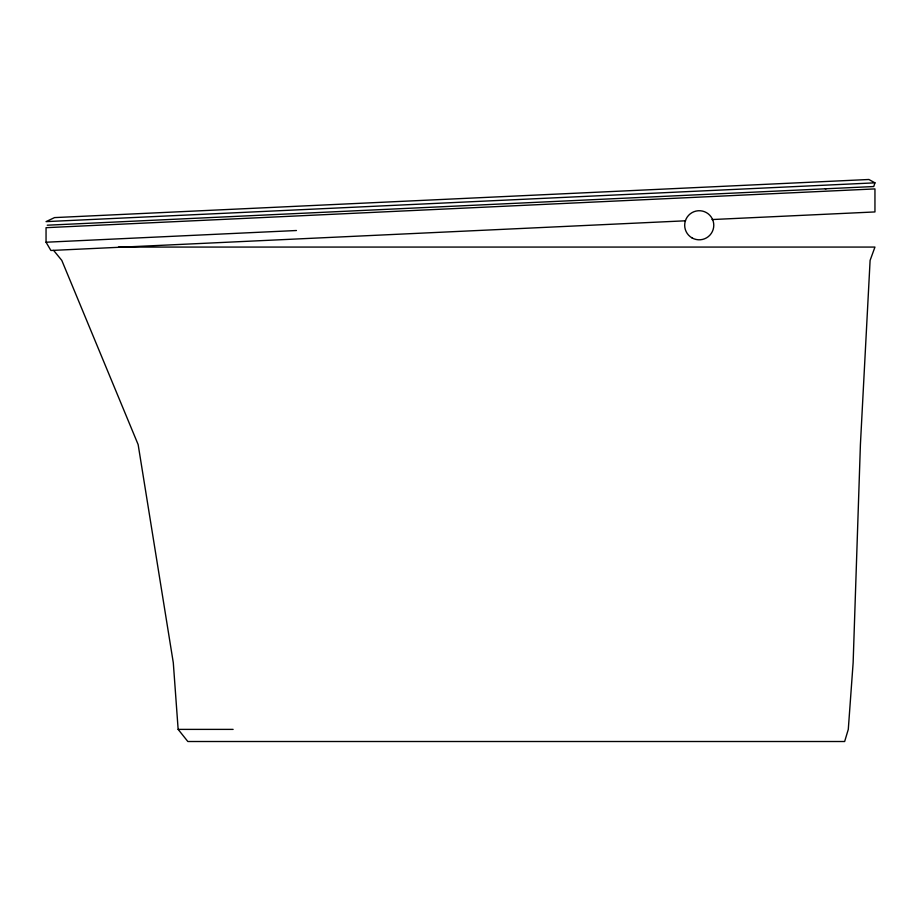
<?xml version="1.0" encoding="UTF-8"?>
<svg xmlns="http://www.w3.org/2000/svg" width="921" height="921" viewBox="0 0 921 921"><rect width="100%" height="100%" fill="white"/><g stroke="black" fill="none" stroke-linecap="round" stroke-linejoin="round"><path stroke-width="1.38" d="M47.259 225.208L873.741 186.537L874.95 182.842L868.894 179.491L54.535 217.598L46.05 221.627L874.95 182.842M825.262 188.805L826.218 188.759M712.002 219.555L874.95 211.934L874.95 188.909L46.05 227.683L46.05 242.223L296.447 230.515M685.512 220.798L50.897 250.477L46.05 242.223M118.498 247.07L874.95 247.07L870.103 260.401L860.41 444.601L853.134 662.74L848.287 729.386L844.649 741.509L187.838 741.509L178.144 729.386L173.298 662.74L138.15 444.601L61.799 260.401L53.625 250.408M178.144 729.386L233.117 729.386M691.959 237.86A14.54 14.54 0 0 0 713.775 225.265A14.54 14.54 0 0 0 691.959 212.67A14.54 14.54 0 0 0 691.959 237.86"/></g></svg>
